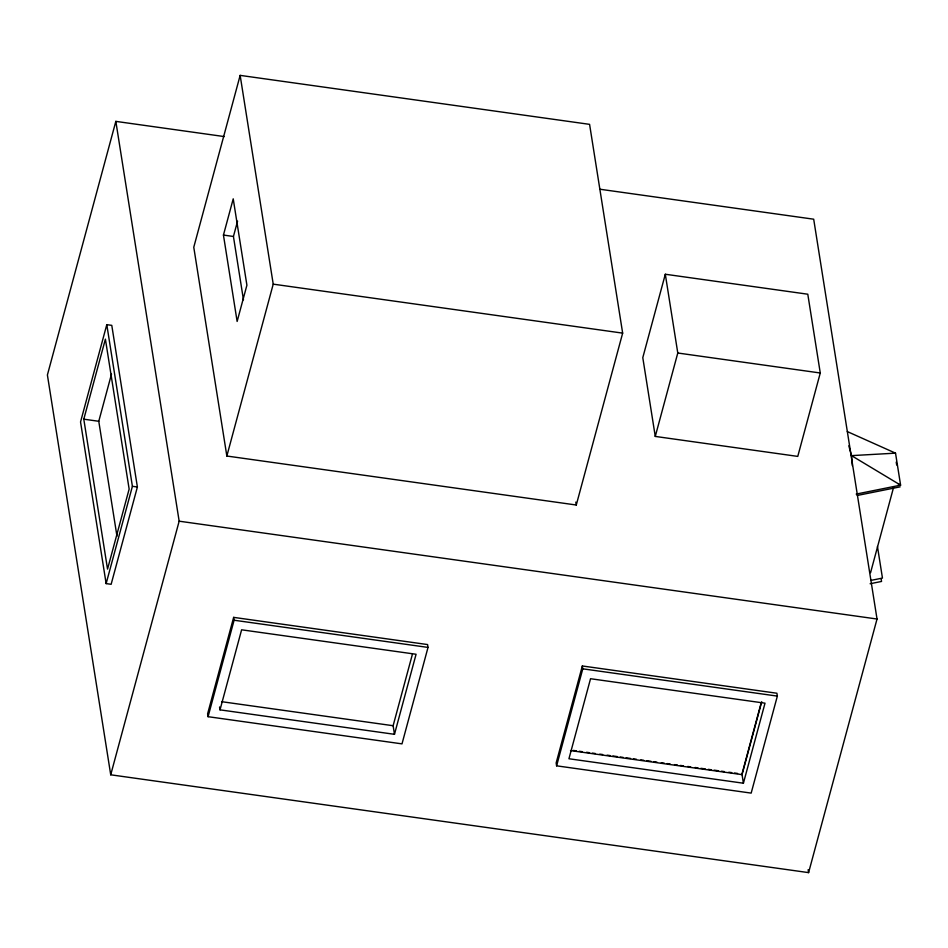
<?xml version="1.0" encoding="UTF-8"?>
<svg xmlns="http://www.w3.org/2000/svg" width="948" height="948" viewBox="0 0 948 948"><rect width="100%" height="100%" fill="white"/><g stroke="black" fill="none" stroke-linecap="round" stroke-linejoin="round"><path stroke-width="1.42" d="M224.321 136.583L115.834 121.38L47.4 374.981L110.726 774.8L808.597 872.622L877.03 619.02L813.692 219.201L599.646 189.197M106.792 324.666L80.544 421.955L106.14 583.601L111.141 584.3L137.389 486.999L111.781 325.365L106.792 324.666L132.4 486.3L106.14 583.601M83.791 419.182L105.394 339.147L129.141 489.073L107.539 569.12L83.791 419.182L98.77 421.279L116.983 536.284M98.77 421.279L111.497 374.116M240.152 75.378L193.771 247.25L226.845 456.024L576.277 505.011L622.658 333.127L589.585 124.354L240.152 75.378L273.225 284.151L226.845 456.024M223.444 235.068L233.22 198.843L246.907 285.206L237.13 321.443L223.444 235.068L233.433 236.467L243.458 299.805M233.433 236.467L237.569 221.145M110.726 774.8L179.16 521.187L115.834 121.38M233.646 617.373L207.612 713.832L208.074 716.688L401.999 743.872L428.022 647.413L427.572 644.557L233.646 617.373L234.097 620.229L208.074 716.688M220.019 709.851L241.61 629.804L416.077 654.262L394.475 734.309L220.019 709.851L219.557 706.983M394.475 734.309L393.124 725.718L412.404 654.262M665.306 274.245L642.791 357.657L655.269 436.424L797.766 456.403L820.269 372.991L807.791 294.212L665.306 274.245L677.784 353.012L655.269 436.424M582.333 665.97L556.156 762.974L556.606 765.83L751.172 793.109L777.348 696.105L776.898 693.237L582.333 665.97L582.783 668.826L556.606 765.83M761.244 702.598L741.964 774.066L743.41 783.214L568.942 758.755L590.545 678.721L765.012 703.179L743.41 783.214M761.73 701.745L742.059 774.635L570.518 750.591M870.548 572.746L893.644 487.13M856.186 494.086L900.6 485.151L895.528 453.156L847.299 431.565M857.17 495.484L900.15 486.845M871.034 580.377L882.458 578.079L877.457 546.498M870.122 583.743L881.545 581.444L881.095 578.576M895.528 453.156L851.505 455.632L848.827 445.809M273.225 284.151L622.658 333.127M677.784 353.012L820.269 372.991M132.4 486.3L137.389 486.999M179.16 521.187L877.03 619.02M582.783 668.826L777.348 696.105M234.097 620.229L428.022 647.413M573.362 750.425L576.289 750.84M579.228 751.254L582.155 751.657M586.551 752.285L589.49 752.688M592.417 753.103L595.356 753.518M599.752 754.134L602.679 754.537M607.087 755.153L610.014 755.568M612.941 755.983L617.349 756.599M620.276 757.002L623.215 757.416M626.142 757.831L630.538 758.447M633.477 758.85L636.404 759.265M640.801 759.881L643.739 760.296M646.666 760.711L651.063 761.327M654.001 761.73L656.928 762.145M661.325 762.761L664.264 763.176M667.191 763.578L670.129 763.993M674.526 764.609L677.453 765.024M680.391 765.427L683.318 765.842M687.715 766.458L690.654 766.873M695.05 767.489L697.977 767.904M700.916 768.307L705.312 768.923M708.239 769.338L711.178 769.752M714.105 770.155L718.501 770.771M721.44 771.186L724.367 771.601M728.775 772.217L731.702 772.62M734.629 773.035L737.568 773.45M221.583 701.674L393.124 725.718M898.313 484.132L900.6 485.151L851.505 455.632L852.347 465.681M896.227 462.114L896.69 465.018M808.134 869.707L808.597 872.622M575.815 502.096L576.277 505.011"/></g></svg>
